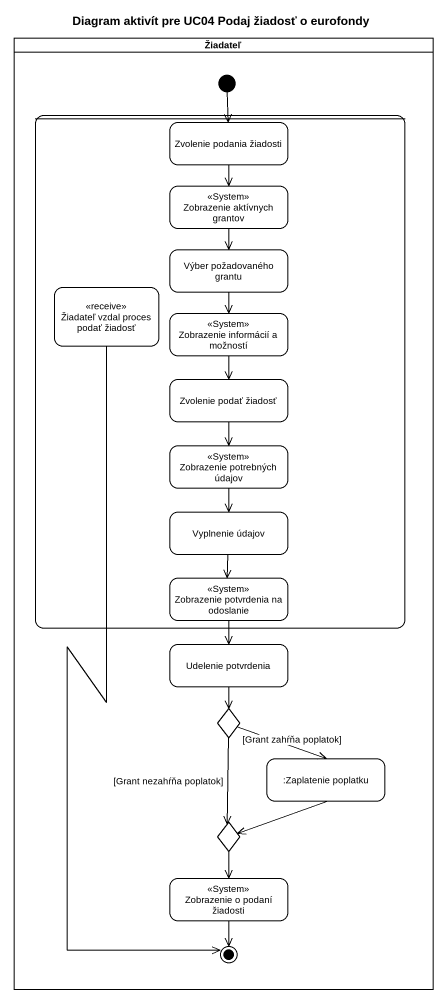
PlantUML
@startuml
title Diagram aktivít pre UC04 Podaj žiadosť o eurofondy
hide empty description
state Žiadateľ <<partition>> {
  state initial1 <<start>>
  state " " as state1 {
    state "Zvolenie podania žiadosti" as Zvolenie_podania_žiadosti
    state "Zobrazenie aktívnych grantov" as Zobrazenie_aktívnych_grantov <<System>>
    state "Výber požadovaného grantu" as Výber_požadovaného_grantu
    state "Žiadateľ vzdal proces podať žiadosť" as Žiadateľ_vzdal_proces_podať <<receive>>
    state "Zobrazenie informácií a možností" as Zobrazenie_informácií_a <<System>>
    state "Zvolenie podať žiadosť" as Zvolenie_podať_žiadosť
    state "Zobrazenie potrebných údajov" as Zobrazenie_potrebných_údajov <<System>>
    state "Vyplnenie údajov" as Vyplnenie_údajov
    state "Zobrazenie potvrdenia na odoslanie" as Zobrazenie_potvrdenia_na <<System>>
  }
  state "Udelenie potvrdenia" as Udelenie_potvrdenia
  state choice1 <<choice>>
  state ":Zaplatenie poplatku" as Zaplatenie_poplatku
  state choice2 <<choice>>
  state "Zobrazenie o podaní žiadosti" as Zobrazenie_o_podaní_žiadosti <<System>>
  state final1 <<end>>
}
initial1 --> Zvolenie_podania_žiadosti
Zvolenie_podania_žiadosti --> Zobrazenie_aktívnych_grantov
Zobrazenie_aktívnych_grantov --> Výber_požadovaného_grantu
Výber_požadovaného_grantu --> Zobrazenie_informácií_a
Žiadateľ_vzdal_proces_podať --> final1
Zobrazenie_informácií_a --> Zvolenie_podať_žiadosť
Zvolenie_podať_žiadosť --> Zobrazenie_potrebných_údajov
Zobrazenie_potrebných_údajov --> Vyplnenie_údajov
Vyplnenie_údajov --> Zobrazenie_potvrdenia_na
Zobrazenie_potvrdenia_na --> Udelenie_potvrdenia
Udelenie_potvrdenia --> choice1
choice1 -right-> Zaplatenie_poplatku : [Grant zahŕňa poplatok]
choice1 --> choice2 : [Grant nezahŕňa poplatok]
Zaplatenie_poplatku -left-> choice2
choice2 --> Zobrazenie_o_podaní_žiadosti
Zobrazenie_o_podaní_žiadosti --> final1
@enduml
